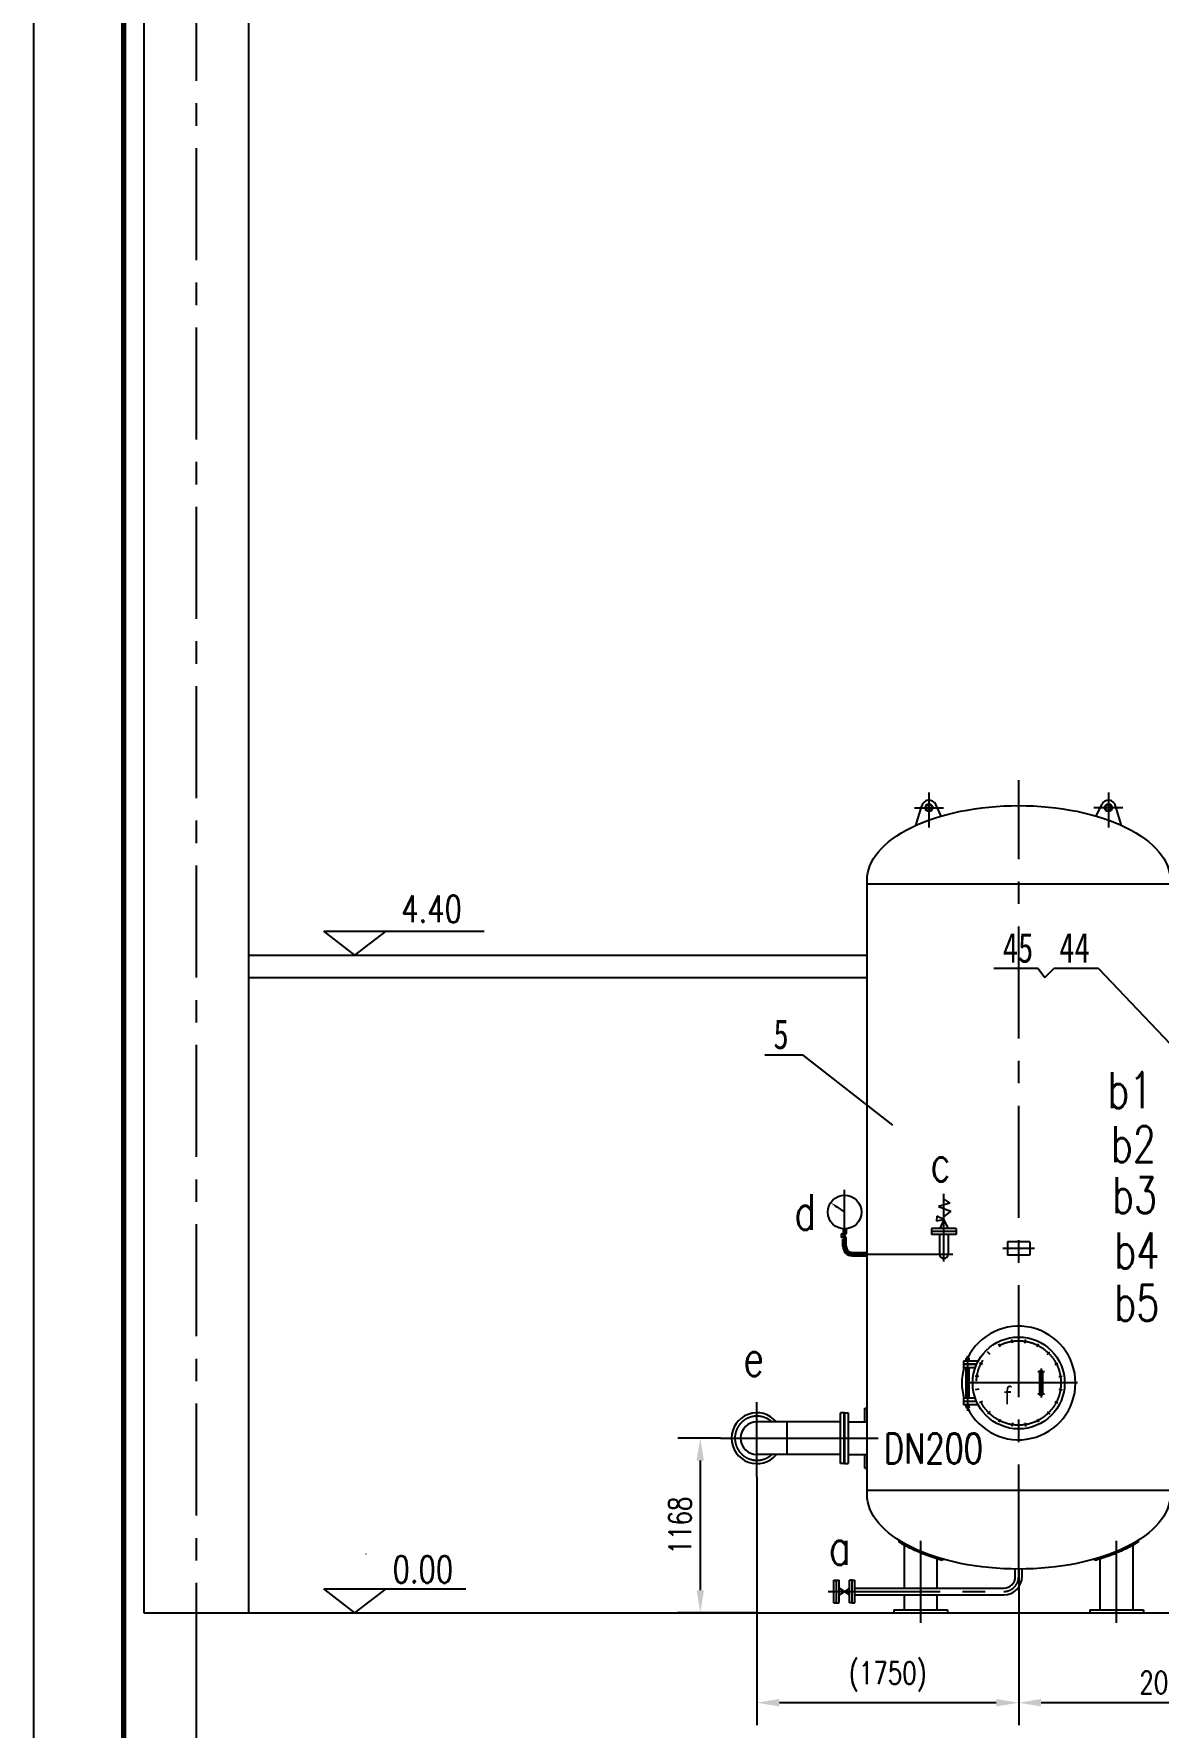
# Model space of a CAD drawing. Extents: x 20215 to 46016, y -49715 to -14074.
# Drawn here: x 20215 to 27732, y -44028 to -32699 of the extents above; entities that cross this region are included whole.
import ezdxf

# ---------------------------------------------------------------- set-up
doc = ezdxf.new("R2010")
doc.units = 0
doc.header["$LTSCALE"] = 600
doc.header["$MEASUREMENT"] = 0
doc.header["$PDMODE"] = 32
doc.linetypes.add('ACAD_ISO04W100', pattern=[30, 24, -3, 0, -3])
doc.linetypes.add('CENTER', pattern=[2, 1.25, -0.25, 0.25, -0.25])
doc.layers.get('0').update_dxf_attribs({"linetype": 'CONTINUOUS'})
doc.layers.get('Defpoints').update_dxf_attribs({"linetype": 'CONTINUOUS'})
doc.layers.add('DIM', color=7, linetype='CONTINUOUS')
doc.layers.add('点划线', color=2, linetype='ACAD_ISO04W100', lineweight=18)
doc.layers.add('粗实线', color=1, linetype='CONTINUOUS', lineweight=30)
doc.styles.add('ACC', font='simplex', dxfattribs={"width": 0.75, "bigfont": 'hztxt'})
doc.styles.add('ST', font='txtx.shx', dxfattribs={"width": 0.7})
doc.styles.get("Standard").update_dxf_attribs({"font": '', "width": 0.75})
doc.styles.get('Standard').set_extended_font_data('FangSong_GB2312')
doc.dimstyles.new('STANDARD$0', dxfattribs={"dimtxt": 3.5, "dimasz": 3, "dimexe": 0.18, "dimexo": 0.0625, "dimgap": 0.09, "dimtad": 0, "dimdec": 4, "dimdsep": 46, "dimtxsty": 'ST', "dimcen": 0.09, "dimadec": 0, "dimazin": 0, "dimtfac": 1, "dimtdec": 3, "dimtofl": 0, "dimtmove": 2, "dimatfit": 3, "dimfxl": 1, "dimtvp": 1, "dimtolj": 1, "dimtzin": 0, "dimarcsym": 0})

# ---------------------------------------------------------------- blocks, each defined once
blk = doc.blocks.new('*D2')
at = {"layer": 'Defpoints', "color": 0}
for p in [(26800, -42971), (28800, -43263), (26800, -43865)]:
    blk.add_point(p, dxfattribs=at)
at = {"layer": 'DIM', "color": 0, "lineweight": -2}
for p, q in [((26800, -42971), (26800, -44015)), ((28800, -43263), (28800, -44015)), ((28650, -43865), (26950, -43865))]:
    blk.add_line(p, q, dxfattribs=at)
at = {"layer": 'DIM', "color": 0}
for points in [[(26950, -43840), (26950, -43890), (26800, -43865)], [(28650, -43840), (28650, -43890), (28800, -43865)]]:
    blk.add_solid(points, dxfattribs=at)
at = {"layer": 'DIM', "color": 0, "insert": (27800, -43730), "char_height": 150, "attachment_point": 5, "style": 'ACC'}
blk.add_mtext('\\A1;2000', dxfattribs=at)
blk = doc.blocks.new('*D3')
at = {"layer": 'Defpoints', "color": 0}
for p in [(25050, -42353), (26800, -43021), (25050, -43865)]:
    blk.add_point(p, dxfattribs=at)
at = {"layer": 'DIM', "color": 0, "lineweight": -2}
for p, q in [((25050, -42353), (25050, -44015)), ((26800, -43021), (26800, -44015)), ((26650, -43865), (25200, -43865))]:
    blk.add_line(p, q, dxfattribs=at)
at = {"layer": 'DIM', "color": 0}
for points in [[(25200, -43840), (25200, -43890), (25050, -43865)], [(26650, -43840), (26650, -43890), (26800, -43865)]]:
    blk.add_solid(points, dxfattribs=at)
at = {"layer": 'DIM', "color": 0, "insert": (25925, -43691), "char_height": 150, "attachment_point": 5, "style": 'ACC'}
blk.add_mtext('\\A1;(1750)', dxfattribs=at)
blk = doc.blocks.new('*D4')
at = {"layer": 'Defpoints', "color": 0}
for p in [(24807, -42095), (24671, -43263), (25050, -43263)]:
    blk.add_point(p, dxfattribs=at)
at = {"layer": 'DIM', "color": 0, "lineweight": -2}
for p, q in [((24807, -42095), (24521, -42095)), ((24671, -42245), (24671, -43113)), ((25050, -43263), (24521, -43263))]:
    blk.add_line(p, q, dxfattribs=at)
at = {"layer": 'DIM', "color": 0}
for points in [[(24646, -42245), (24696, -42245), (24671, -42095)], [(24646, -43113), (24696, -43113), (24671, -43263)]]:
    blk.add_solid(points, dxfattribs=at)
at = {"layer": 'DIM', "color": 0, "insert": (24536, -42679), "char_height": 150, "attachment_point": 5, "rotation": 90, "style": 'ACC'}
blk.add_mtext('\\A1;1168', dxfattribs=at)

msp = doc.modelspace()

# ---------------------------------------------------------------- linework, layer by layer
at = {"color": 7}
msp.add_line((20215.20249, -49714.90147), (20215.20249, -14073.94528), dxfattribs=at)
at = {"lineweight": -2}
for p, q in [((25609.03458, -41985.82612), (25050.03458, -41985.82612)), ((25253.03458, -42204.82612), (25253.03458, -41985.82612)), ((25633.03458, -41925.32612), (25609.03458, -41925.32612)), ((25609.03458, -42265.32612), (25609.03458, -41925.32612)), ((25633.03458, -42265.32612), (25633.03458, -41925.32612)), ((25609.03458, -42204.82612), (25050.03458, -42204.82612)), ((25633.03458, -42265.32612), (25609.03458, -42265.32612))]:
    msp.add_line(p, q, dxfattribs=at)
at = {"color": 3, "const_width": 36.00097}
msp.add_lwpolyline([(20815.86249, -49114.88537), (20815.86249, -15573.98552)], dxfattribs=at)
at = {"lineweight": -2}
for radius, start, end in [(170, 40.099551872, 319.900448128), (109.5, 90, 270)]:
    msp.add_arc((25050.03458, -42095.32612), radius, start, end, dxfattribs=at)
at = {"layer": 'DIM', "color": 4}
for p, q in [((20950.03458, -32263.32612), (20950.03458, -43263.32612)), ((21650.03458, -32263.32612), (21650.03458, -43263.32612)), ((21650.03458, -38863.32612), (25786.03458, -38863.32612)), ((21650.03458, -39013.32612), (25786.03458, -39013.32612)), ((22435.71872, -42869.09148), (22434.71872, -42870.09147)), ((20950.03458, -43263.32612), (45336.03458, -43263.32612))]:
    msp.add_line(p, q, dxfattribs=at)
at = {"layer": 'DIM', "color": 2, "linetype": 'CENTER'}
msp.add_line((21300.03458, -32263.32612), (21300.03458, -44763.32612), dxfattribs=at)
at = {"layer": 'DIM', "color": 2, "linetype": 'CENTER', "lineweight": -2}
for p, q in [((26800.03458, -43020.81153), (26800.03458, -37691.42962)), ((25636.03458, -40813.32612), (25636.03458, -40433.81468)), ((26300.03458, -40913.71201), (26300.03458, -40460.322)), ((25686.03458, -40863.32612), (26360.01319, -40863.32612)), ((26460.03458, -41911.3334), (26460.03458, -41545.02307)), ((26950.03458, -41627.95789), (26950.03458, -41823.90408)), ((27193.06166, -41725.81172), (26407.0075, -41725.81172)), ((25050.03458, -42352.76938), (25050.03458, -41854.76331)), ((26145.03458, -43330.81229), (26145.03458, -42782.78784)), ((27455.03458, -43330.81229), (27455.03458, -42782.78854)), ((25525.21113, -43120.81153), (26700.03458, -43120.81153))]:
    msp.add_line(p, q, dxfattribs=at)
at = {"layer": 'DIM'}
for p, q in [((22153.22235, -38703.32612), (23225.08377, -38703.32612)), ((22362.24661, -38863.32612), (22153.22235, -38703.32612)), ((22362.24661, -38863.32612), (22571.27087, -38703.32612)), ((26929.68962, -38952.12046), (26633.04829, -38952.12046)), ((26929.68962, -38952.12046), (26975.9762, -39012.06749)), ((26975.9762, -39012.06749), (27036.09735, -38952.12046)), ((27332.73868, -38952.12046), (27036.09735, -38952.12046)), ((27332.73868, -38952.12046), (28092.03458, -39750.82612)), ((25358.38229, -39532.65076), (25102.51093, -39532.65076)), ((25958.89009, -40001.44659), (25358.38229, -39532.65076)), ((22362.24661, -43263.32612), (22153.22235, -43103.32612)), ((22153.22235, -43103.32612), (23103.25213, -43103.32612)), ((22362.24661, -43263.32612), (22571.27087, -43103.32612)), ((21300.03458, -43263.32612), (21300.03458, -44643.02273))]:
    msp.add_line(p, q, dxfattribs=at)
at = {"layer": 'DIM', "lineweight": -2}
msp.add_lwpolyline([(25584.12669, -40547.70396), (25636.03458, -40582.55276)], dxfattribs=at)
at = {"layer": 'DIM', "color": 2, "linetype": 'CENTER', "lineweight": -2}
msp.add_circle((26800.03458, -41725.81172), 282.5, dxfattribs=at)
msp.add_arc((26700.03458, -43020.81153), 100, 270, 0, dxfattribs=at)
at = {"layer": 'DIM', "lineweight": -2}
msp.add_solid([(25579.48174, -40554.6227), (25542.61428, -40519.83426), (25588.77164, -40540.78523)], dxfattribs=at)
at = {"layer": '点划线', "lineweight": -2}
for p, q in [((26200.03414, -37774.28618), (26200.0347, -38008.14597)), ((27400.03502, -37774.28618), (27400.03446, -38008.14597)), ((26103.47651, -37876.68797), (26296.59236, -37876.68747)), ((27496.59265, -37876.68797), (27303.4768, -37876.68747)), ((26905.03458, -40825.81172), (26695.03458, -40825.81172)), ((26972.41288, -41650.81172), (26927.5084, -41650.81172)), ((26972.41288, -41800.81172), (26927.5084, -41800.81172)), ((24806.81934, -42095.32612), (25860.66964, -42095.32612))]:
    msp.add_line(p, q, dxfattribs=at)
for centre, radius, start, end in [((25686.03458, -40813.32612), 50, 180, 270), ((25050.03458, -42095.32612), 147.5, 47.933942864, 312.066057136)]:
    msp.add_arc(centre, radius, start, end, dxfattribs=at)
at = {"layer": '粗实线', "lineweight": -2}
for p, q in [((26112.98556, -37995.07941), (26151.58559, -37864.33019)), ((26281.14781, -37933.23637), (26245.07412, -37854.97537)), ((27318.92135, -37933.23637), (27354.99504, -37854.97537)), ((27487.0836, -37995.07941), (27448.48357, -37864.33019)), ((25786.03458, -40863.32612), (25786.03458, -38362.81172)), ((27814.03458, -38387.81172), (25786.03458, -38387.81172)), ((26339.84332, -40522.89309), (26264.82818, -40544.2352)), ((26264.82818, -40544.2352), (26345.46019, -40576.77202)), ((26300.03458, -40494.83116), (26339.84332, -40522.89309)), ((26253.22395, -40610.43046), (26251.51237, -40640.35875)), ((26251.51237, -40640.35875), (26300.03458, -40632.76011)), ((26300.03458, -40632.76011), (26253.22395, -40610.43046)), ((26300.03458, -40632.76011), (26272.93399, -40693.14174)), ((26345.46019, -40576.77202), (26300.03458, -40611.04634)), ((26330.96679, -40693.14174), (26300.03458, -40632.76011)), ((25614.05928, -40728.15639), (25613.89173, -40752.5545)), ((25613.89173, -40752.5545), (25635.95356, -40740.38075)), ((25636.03074, -40740.491), (25614.05928, -40728.15639)), ((25626.03458, -40763.32612), (25625.03458, -40764.32612)), ((25625.03458, -40813.32612), (25625.03458, -40764.32612)), ((25625.03458, -40764.32612), (25647.03458, -40764.32612)), ((25625.03458, -40783.32612), (25647.03458, -40783.32612)), ((25625.53074, -40694.57551), (25625.53074, -40726.33211)), ((25625.53074, -40726.33211), (25646.53074, -40726.33211)), ((25636.03074, -40740.491), (25625.53074, -40726.33211)), ((25636.03074, -40740.491), (25625.53074, -40754.6499)), ((25625.53074, -40754.6499), (25646.53074, -40754.6499)), ((25626.03458, -40763.32612), (25646.03458, -40763.32612)), ((25626.03458, -40783.32612), (25626.03458, -40763.32612)), ((25628.84831, -40754.6499), (25628.84831, -40763.32612)), ((25646.53074, -40726.33211), (25636.03074, -40740.491)), ((25646.53074, -40754.6499), (25636.03074, -40740.491)), ((25643.21317, -40754.6499), (25643.21317, -40763.32612)), ((25646.03458, -40783.32612), (25646.03458, -40763.32612)), ((25646.03458, -40763.32612), (25647.03458, -40764.32612)), ((25646.53074, -40694.57551), (25646.53074, -40726.33211)), ((25647.03458, -40813.32612), (25647.03458, -40764.32612)), ((26217.53458, -40693.14174), (26217.53458, -40713.14174)), ((26382.53458, -40693.14174), (26217.53458, -40693.14174)), ((26217.53458, -40713.14174), (26217.53458, -40733.14174)), ((26382.53458, -40713.14174), (26217.53458, -40713.14174)), ((26382.53458, -40713.14174), (26217.53458, -40713.14174)), ((26382.53458, -40733.14174), (26217.53458, -40733.14174)), ((26271.53458, -40733.14174), (26271.53458, -40863.41253)), ((26328.53458, -40733.14174), (26328.53458, -40863.41272)), ((26382.53458, -40693.14174), (26382.53458, -40713.14174)), ((26382.53458, -40713.14174), (26382.53458, -40733.14174)), ((26875.03458, -40780.81172), (26725.03458, -40780.81172)), ((26725.03458, -40780.81172), (26725.03458, -40870.81172)), ((26875.03458, -40780.81172), (26875.03458, -40870.81172)), ((25686.03458, -40852.32612), (25786.03458, -40852.32612)), ((25686.03458, -40874.32612), (25786.03458, -40874.32612)), ((25786.03458, -42470.81172), (25786.03458, -40863.32612)), ((26875.03458, -40870.81172), (26725.03458, -40870.81172)), ((26677.07958, -41484.49894), (26666.48495, -41463.70581)), ((26757.66717, -41458.31444), (26754.01651, -41435.26508)), ((26842.40199, -41458.31444), (26846.05265, -41435.26508)), ((26922.98958, -41484.49894), (26933.58421, -41463.70581)), ((26430.03458, -41578.81172), (26430.03458, -41623.81172)), ((26529.94709, -41578.81172), (26430.03458, -41578.81172)), ((26451.53458, -41559.31172), (26450.03458, -41560.81172)), ((26470.03458, -41560.81172), (26450.03458, -41560.81172)), ((26450.03458, -41578.81172), (26450.03458, -41560.81172)), ((26468.53458, -41559.31172), (26451.53458, -41559.31172)), ((26468.53458, -41559.31172), (26470.03458, -41560.81172)), ((26470.03458, -41578.81172), (26470.03458, -41560.81172)), ((26608.52768, -41534.30481), (26592.02615, -41517.80329)), ((26991.54148, -41534.30481), (27008.04301, -41517.80329)), ((26519.08752, -41600.81172), (26430.03458, -41600.81172)), ((26518.64473, -41601.81172), (26430.03458, -41601.81172)), ((26509.94451, -41623.81172), (26430.03458, -41623.81172)), ((26450.03458, -41601.81172), (26450.03458, -41600.81172)), ((26450.03458, -41827.81172), (26450.03458, -41623.81172)), ((26470.03458, -41601.81172), (26470.03458, -41600.81172)), ((26470.03458, -41827.81172), (26470.03458, -41623.81172)), ((26532.53731, -41683.44431), (26509.48794, -41679.79365)), ((26558.7218, -41602.85672), (26537.92867, -41592.26209)), ((26940.03458, -41650.81172), (26940.03458, -41800.81172)), ((26960.03458, -41650.81172), (26960.03458, -41800.81172)), ((27041.34736, -41602.85672), (27062.14049, -41592.26209)), ((27067.53185, -41683.44431), (27090.58122, -41679.79365)), ((26532.53731, -41768.17912), (26509.48794, -41771.82979)), ((27067.53185, -41768.17912), (27090.58122, -41771.82979)), ((25772.03458, -41985.82612), (25772.03458, -41895.32612)), ((25772.03458, -41895.32612), (25786.03458, -41895.32612)), ((26509.94451, -41827.81172), (26430.03458, -41827.81172)), ((26430.03458, -41827.81172), (26430.03458, -41872.81172)), ((26518.64473, -41849.81172), (26430.03458, -41849.81172)), ((26519.08752, -41850.81172), (26430.03458, -41850.81172)), ((26529.94709, -41872.81172), (26430.03458, -41872.81172)), ((26450.03458, -41850.81172), (26450.03458, -41849.81172)), ((26450.03458, -41890.81172), (26450.03458, -41872.81172)), ((26470.03458, -41890.81172), (26450.03458, -41890.81172)), ((26450.03458, -41890.81172), (26451.53458, -41892.31172)), ((26468.53458, -41892.31172), (26451.53458, -41892.31172)), ((26470.03458, -41890.81172), (26468.53458, -41892.31172)), ((26470.03458, -41850.81172), (26470.03458, -41849.81172)), ((26470.03458, -41890.81172), (26470.03458, -41872.81172)), ((26558.7218, -41848.76672), (26537.92867, -41859.36135)), ((26608.52768, -41917.31862), (26592.02615, -41933.82015)), ((26991.54148, -41917.31862), (27008.04301, -41933.82015)), ((27041.34736, -41848.76672), (27062.14049, -41859.36135)), ((25636.03458, -41925.32612), (25660.03458, -41925.32612)), ((25636.03458, -41925.32612), (25636.03458, -42265.32612)), ((25660.03458, -41925.32612), (25660.03458, -42265.32612)), ((25660.03458, -41985.82612), (25786.03458, -41985.82612)), ((26677.07958, -41967.1245), (26666.48495, -41987.91763)), ((26757.66717, -41993.30899), (26754.01651, -42016.35836)), ((26842.40199, -41993.30899), (26846.05265, -42016.35836)), ((26922.98958, -41967.1245), (26933.58421, -41987.91763)), ((25660.03458, -42204.82612), (25786.03458, -42204.82612)), ((25772.03458, -42295.32612), (25772.03458, -42204.82612)), ((25636.03458, -42265.32612), (25660.03458, -42265.32612)), ((25772.03458, -42295.32612), (25786.03458, -42295.32612)), ((27814.03458, -42445.81172), (25786.03458, -42445.81172)), ((26000.03458, -42789.84358), (26000.03458, -42778.03744)), ((26035.53458, -43098.31153), (26035.53458, -42810.75043)), ((27564.53458, -43243.32612), (27564.53458, -42810.75042)), ((27600.03458, -42778.03744), (27600.03458, -42789.84364)), ((26254.53458, -43098.31153), (26254.53458, -42902.77385)), ((26290.03458, -42902.96698), (26290.03458, -42913.3674)), ((27310.03458, -42913.3675), (27310.03458, -42902.96698)), ((27345.53458, -43243.32612), (27345.53458, -42902.77375)), ((25564.09564, -43045.81153), (25582.09564, -43045.81153)), ((25564.09564, -43195.81153), (25564.09564, -43045.81153)), ((25582.09564, -43194.89116), (25581.45632, -43045.81153)), ((25581.77796, -43045.81153), (25599.77796, -43045.81153)), ((25599.77796, -43194.89116), (25599.13863, -43045.81153)), ((25686.03458, -43045.81153), (25668.03458, -43045.81153)), ((25668.03458, -43195.81153), (25668.03458, -43045.81153)), ((25686.03458, -43195.81153), (25686.03458, -43045.81153)), ((25686.03458, -43195.81153), (25686.03458, -43045.81153)), ((25686.03458, -43045.81153), (25704.03458, -43045.81153)), ((25686.03458, -43195.81153), (25686.03458, -43045.81153)), ((25704.03458, -43195.81153), (25704.03458, -43045.81153)), ((26777.53458, -43020.81153), (26777.53458, -42970.68861)), ((26822.53458, -43020.81153), (26822.53458, -42970.68861)), ((25668.03458, -43143.64726), (25599.3633, -43098.19952)), ((25668.03458, -43098.9845), (25599.56161, -43144.44196)), ((25704.03458, -43098.31153), (26700.03458, -43098.31153)), ((25704.03458, -43143.31153), (26700.03458, -43143.31153)), ((26035.53458, -43243.32612), (26035.53458, -43143.31153)), ((26254.53458, -43243.32612), (26254.53458, -43143.31153)), ((25564.09564, -43195.81153), (25582.09564, -43195.81153)), ((25581.77796, -43195.81153), (25599.77796, -43195.81153)), ((25686.03458, -43195.81153), (25668.03458, -43195.81153)), ((25686.03458, -43195.81153), (25704.03458, -43195.81153)), ((25965.03458, -43243.32612), (25965.03458, -43263.32612)), ((25965.03458, -43243.32612), (26325.03458, -43243.32612)), ((25965.03458, -43263.32612), (26325.03458, -43263.32612)), ((26325.03458, -43243.32612), (26325.03458, -43263.32612)), ((27275.03458, -43243.32612), (27275.03458, -43263.32612)), ((27275.03458, -43243.32612), (27635.03458, -43243.32612)), ((27275.03458, -43263.32612), (27635.03458, -43263.32612)), ((27635.03458, -43243.32612), (27635.03458, -43263.32612))]:
    msp.add_line(p, q, dxfattribs=at)
for centre, radius in [((26200.03443, -37876.68772), 25), ((26200.03443, -37876.68772), 20), ((27400.03473, -37876.68772), 25), ((27400.03473, -37876.68772), 20), ((25636.03074, -40582.55019), 112.51632), ((26800.03458, -41725.81172), 307.5)]:
    msp.add_circle(centre, radius, dxfattribs=at)
for centre, radius, start, end in [((26200.03443, -37876.68772), 49.99999, 25.737391446, 165.691038209), ((27400.03473, -37876.68772), 49.99999, 14.308961791, 154.262608554), ((25686.03458, -40813.32612), 61, 180, 270), ((25686.03458, -40813.32612), 39, 180, 270), ((26300.03458, -40863.32612), 28.5, 180, 0), ((26800.03458, -41725.81172), 380, 205.986406524, 154.013593476), ((26800.03458, -41725.81172), 380, 164.429668134, 195.570331866), ((26950.03458, -41650.81172), 10, 0, 180), ((26950.03458, -41800.81172), 10, 180, 0), ((26700.03458, -43020.81153), 77.5, 270, 0), ((26700.03458, -43020.81153), 122.5, 270, 0)]:
    msp.add_arc(centre, radius, start, end, dxfattribs=at)
at = {"layer": '粗实线', "lineweight": -2, "extrusion": (0, 0, -1)}
for centre, start_param, end_param in [((26800.03458, -38362.81172), 3.1415926536, 4.7123889804), ((26800.03458, -38362.81172), 4.7123889804, 6.2831853072), ((26800.03458, -42470.81172), 1.5707963268, 3.1415926536), ((26800.03458, -42470.81172), 0, 1.5707963268)]:
    msp.add_ellipse(centre, major_axis=(1014, 0), ratio=0.4930966469, start_param=start_param, end_param=end_param, dxfattribs=at)
at = {"layer": '粗实线', "lineweight": -2}
for points, knots in [([(26290.03458, -42913.3674), (26268.47125, -42907.22424), (26247.35725, -42900.69035), (26192.62903, -42882.34321), (26159.89554, -42869.87742), (26097.67218, -42843.06111), (26068.18245, -42828.71074), (26026.55306, -42805.83539), (26013.04764, -42797.94081), (26000.03458, -42789.84358)], [2.09469170012, 2.09469170012, 2.09469170012, 2.09469170012, 2.16788319956, 2.16788319956, 2.2890620222, 2.2890620222, 2.41024084485, 2.41024084485, 2.47146895262, 2.47146895262, 2.47146895262, 2.47146895262]), ([(27600.03458, -42789.84364), (27590.76531, -42795.61142), (27581.2462, -42801.27637), (27544.36681, -42822.27417), (27515.38508, -42836.88296), (27454.11303, -42864.24278), (27421.82285, -42876.99365), (27362.84819, -42897.52253), (27336.78734, -42905.74584), (27310.03458, -42913.3675)], [0.67012379522, 0.67012379522, 0.67012379522, 0.67012379522, 0.71373732782, 0.71373732782, 0.83491615046, 0.83491615046, 0.95609497311, 0.95609497311, 1.04690106532, 1.04690106532, 1.04690106532, 1.04690106532])]:
    msp.add_open_spline(points, degree=3, knots=knots, dxfattribs=at)

# ---------------------------------------------------------------- texts
at = {"layer": 'DIM', "color": 7, "style": 'ACC', "width": 0.75}
for s, p in [('4.40', (22671.92414, -38643.51363)), ('0.00', (22613.54645, -43063.68445))]:
    msp.add_text(s, height=180, dxfattribs=at).set_placement(p)
at = {"layer": 'DIM', "width": 0.75}
for s, p in [('45', (26693.62293, -38913.45299)), ('44', (27071.59029, -38913.45299)), ('5', (25160.37849, -39491.48959))]:
    msp.add_text(s, height=200, dxfattribs=at).set_placement(p)
at = {"layer": 'DIM', "style": 'ACC', "width": 0.75}
msp.add_text('DN200', height=200, dxfattribs=at).set_placement((25899.36258, -42263.63539))
at = {"layer": 'DIM', "lineweight": -2, "char_height": 240, "width": 300, "attachment_point": 5, "style": 'ACC'}
for s, insert in [('b1', (27543.82412, -39766.06911)), ('b2', (27567.09561, -40127.78387)), ('c', (26278.30287, -40256.72112)), ('b3', (27574.85263, -40469.50379)), ('d', (25372.93571, -40581.41768)), ('b4', (27590.36668, -40838.96983)), ('b5', (27590.36668, -41189.3382)), ('e', (25028.1452, -41559.93652)), ('a', (25603.23636, -42822.90286))]:
    msp.add_mtext(s, dxfattribs=dict(at, insert=insert))
at = {"layer": 'DIM', "lineweight": -2, "insert": (26725.9666, -41809.30578), "char_height": 120, "width": 330.882, "attachment_point": 5}
msp.add_mtext('f', dxfattribs=at)

# ---------------------------------------------------------------- dimensions: what is measured, and where the dimension line sits
at = {"layer": 'DIM'}
dim = msp.add_linear_dim(base=(24671.2852, -43263.32612), p1=(24806.81934, -42095.32612), p2=(25050.03458, -43263.32612), angle=90, dimstyle='STANDARD$0', override={"dimscale": 60, "dimtxt": 2.5, "dimasz": 2.5, "dimexe": 2.5, "dimexo": 0, "dimgap": 1, "dimtad": 1, "dimzin": 12, "dimtxsty": 'ACC', "dimcen": 0, "dimazin": 3, "dimtfac": 0.666667, "dimtofl": 1, "dimtzin": 12}, dxfattribs=at)
dim.commit()
dim.dimension.update_dxf_attribs({"geometry": '*D4', "text_midpoint": (24536.2852, -42679.32612)})
dim = msp.add_linear_dim(base=(25050.03458, -43865.33831), p1=(26800.03458, -43020.81153), p2=(25050.03458, -42352.76938), text='(1750)', dimstyle='STANDARD$0', override={"dimscale": 60, "dimtxt": 2.5, "dimasz": 2.5, "dimexe": 2.5, "dimexo": 0, "dimgap": 1, "dimtad": 1, "dimzin": 12, "dimtxsty": 'ACC', "dimcen": 0, "dimazin": 3, "dimtfac": 0.666667, "dimtofl": 1, "dimtzin": 12}, dxfattribs=at)
dim.commit()
dim.dimension.update_dxf_attribs({"geometry": '*D3', "text_midpoint": (25925.03458, -43691.0526)})
dim = msp.add_linear_dim(base=(26800.03458, -43865.33831), p1=(28800.03458, -43263.32612), p2=(26800.03458, -42970.81172), dimstyle='STANDARD$0', override={"dimscale": 60, "dimtxt": 2.5, "dimasz": 2.5, "dimexe": 2.5, "dimexo": 0, "dimgap": 1, "dimtad": 1, "dimzin": 12, "dimtxsty": 'ACC', "dimcen": 0, "dimazin": 3, "dimtfac": 0.666667, "dimtofl": 1, "dimtzin": 12}, dxfattribs=at)
dim.commit()
dim.dimension.update_dxf_attribs({"geometry": '*D2', "text_midpoint": (27800.03458, -43730.33831)})

doc.saveas('drawing.dxf')
